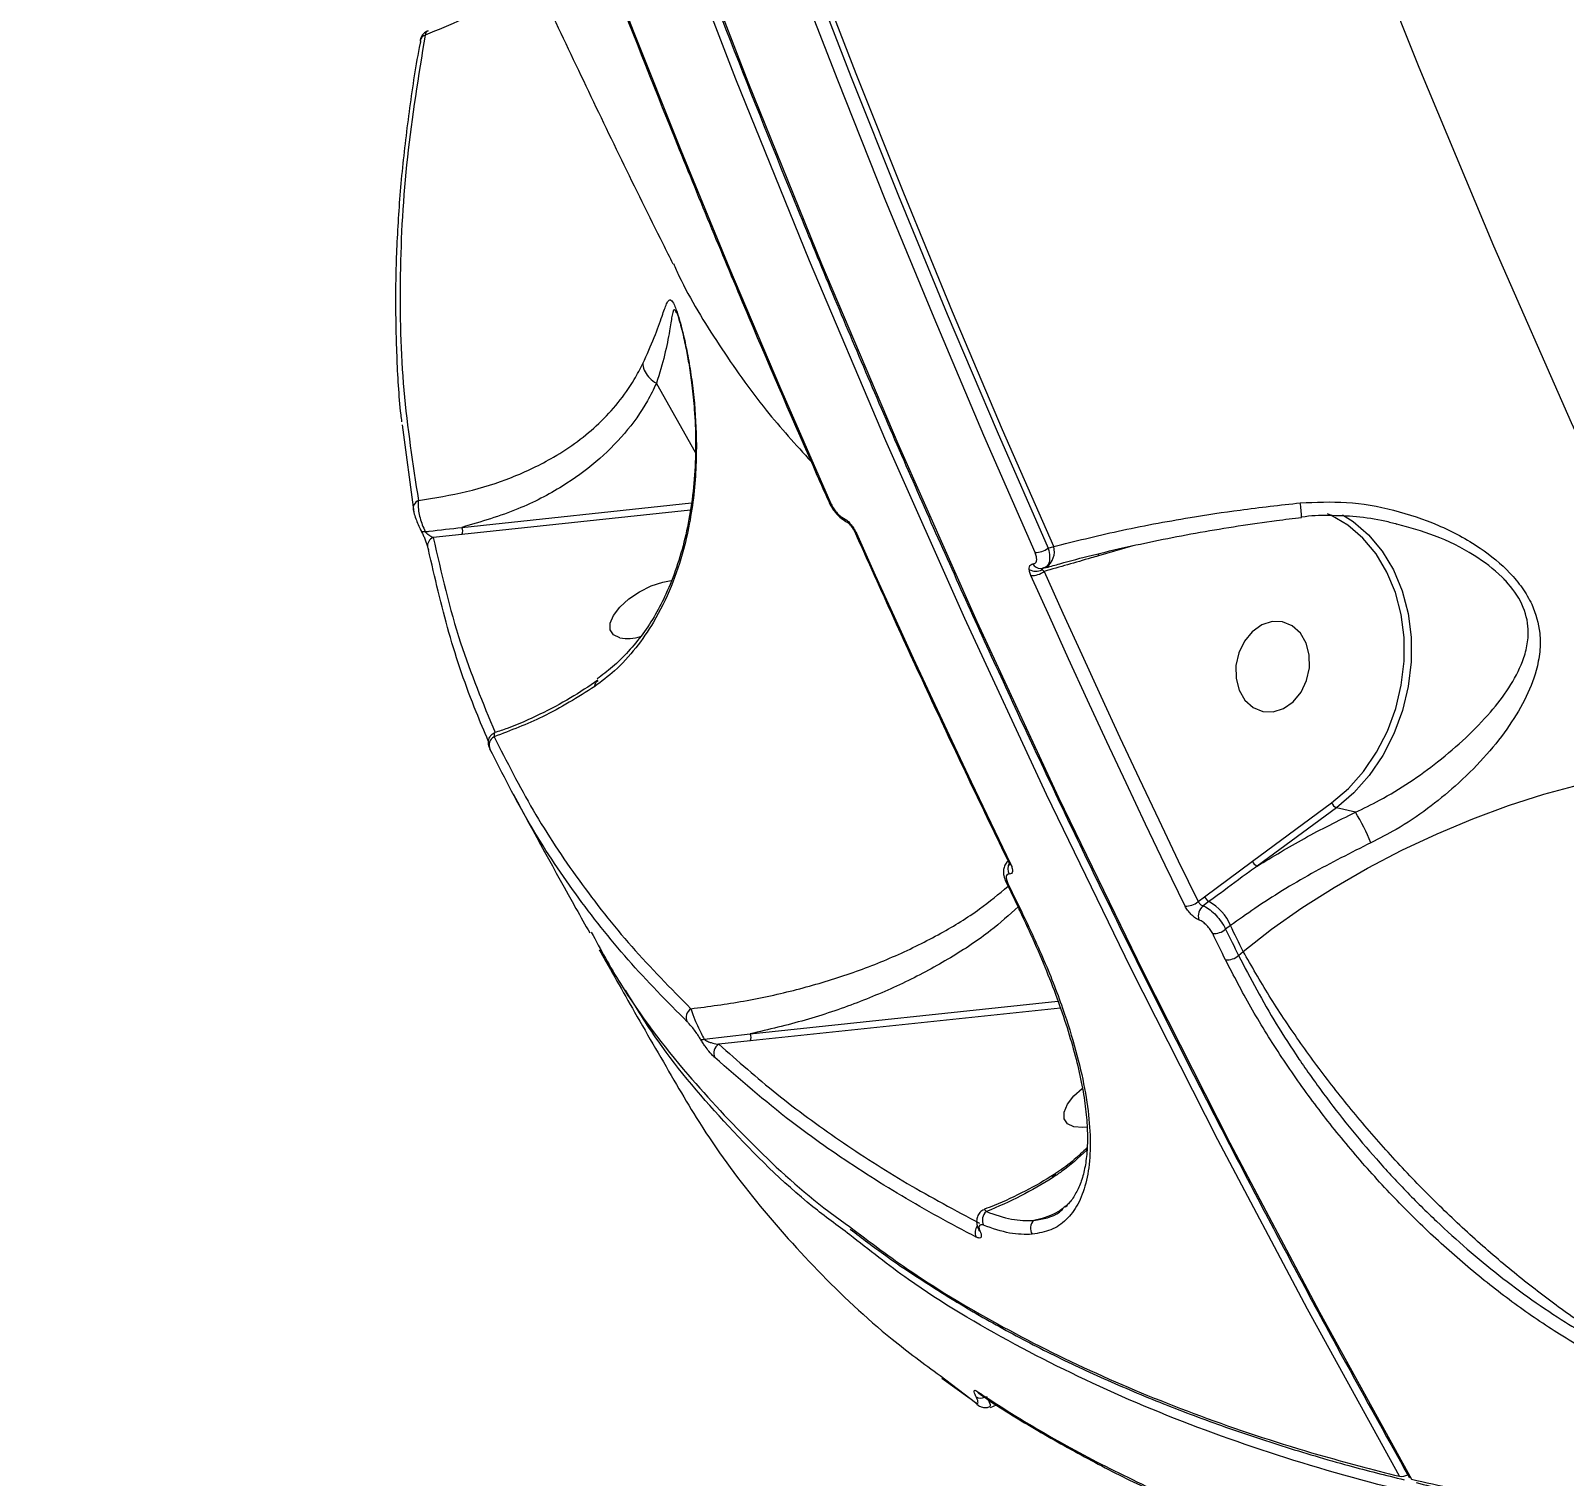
# Model space of a CAD drawing. Header units: millimetres. Extents: x -7720 to 6073, y -7402 to 5433.
# Drawn here: x 538.4 to 688.8, y -2949.5 to -2807.7 of the extents above; entities that cross this region are included whole.
import ezdxf

# ---------------------------------------------------------------- set-up
doc = ezdxf.new("R2010")
doc.units = ezdxf.units.MM
for name, color, linetype in [('DIKOM_ОБЪЕКТ', 7, 'Continuous'), ('DIKOM_РАЗМЕР_ЗОНА', 7, 'Continuous'), ('DIKOM_РАЗМЕР_ОБЪЕКТА', 7, 'Continuous')]:
    doc.layers.add(name, color=color, linetype=linetype)
doc.styles.add('style1', font='arial.ttf', dxfattribs={"width": 0.8})
doc.dimstyles.new('1-50', dxfattribs={"dimtxt": 300, "dimasz": 200, "dimexe": 100, "dimexo": 0, "dimgap": 100, "dimtad": 1, "dimtxsty": 'style1', "dimcen": 200, "dimclrd": 7, "dimclre": 7, "dimclrt": 7, "dimadec": 1, "dimazin": 2, "dimtfac": 1, "dimtmove": 0, "dimatfit": 2, "dimfxl": 0, "dimlwd": 25, "dimlwe": 18, "dimarcsym": 0})

# ---------------------------------------------------------------- blocks, each defined once
blk = doc.blocks.new('*D0')
at = {"layer": 'Defpoints', "color": 0, "transparency": 16777216}
for p in [(-1165.04, 3934.07), (-6387.82, -4153.36), (1392.52, -4153.36)]:
    blk.add_point(p, dxfattribs=at)
at = {"layer": 'DIKOM_РАЗМЕР_ОБЪЕКТА', "color": 7, "lineweight": 18, "transparency": 16777216}
for p, q in [((-1165.04, 3934.07), (-6487.82, 3934.07)), ((1392.52, -4153.36), (-6487.82, -4153.36))]:
    blk.add_line(p, q, dxfattribs=at)
at = {"layer": 'DIKOM_РАЗМЕР_ОБЪЕКТА', "color": 7, "lineweight": 25, "transparency": 16777216}
blk.add_line((-6387.82, 3734.07), (-6387.82, -3953.36), dxfattribs=at)
at = {"layer": 'DIKOM_РАЗМЕР_ОБЪЕКТА', "color": 7, "transparency": 16777216}
for points in [[(-6421.16, 3734.07), (-6354.49, 3734.07), (-6387.82, 3934.07)], [(-6421.16, -3953.36), (-6354.49, -3953.36), (-6387.82, -4153.36)]]:
    blk.add_solid(points, dxfattribs=at)
at = {"layer": 'DIKOM_РАЗМЕР_ОБЪЕКТА', "color": 7, "transparency": 16777216, "insert": (-6640.99, -109.65), "char_height": 300, "attachment_point": 5, "rotation": 90, "style": 'style1'}
blk.add_mtext('8100', dxfattribs=at)
blk = doc.blocks.new('*D1')
at = {"layer": 'Defpoints', "color": 0, "transparency": 16777216}
for p in [(-3938.71, 77.29), (4572.68, -275.21), (4572.68, -6577.9)]:
    blk.add_point(p, dxfattribs=at)
at = {"layer": 'DIKOM_РАЗМЕР_ОБЪЕКТА', "color": 7, "lineweight": 18, "transparency": 16777216}
for p, q in [((-3938.71, 77.29), (-3938.71, -6677.9)), ((4572.68, -275.21), (4572.68, -6677.9))]:
    blk.add_line(p, q, dxfattribs=at)
at = {"layer": 'DIKOM_РАЗМЕР_ОБЪЕКТА', "color": 7, "lineweight": 25, "transparency": 16777216}
blk.add_line((-3738.71, -6577.9), (4372.68, -6577.9), dxfattribs=at)
at = {"layer": 'DIKOM_РАЗМЕР_ОБЪЕКТА', "color": 7, "transparency": 16777216}
for points in [[(-3738.71, -6544.56), (-3738.71, -6611.23), (-3938.71, -6577.9)], [(4372.68, -6544.56), (4372.68, -6611.23), (4572.68, -6577.9)]]:
    blk.add_solid(points, dxfattribs=at)
at = {"layer": 'DIKOM_РАЗМЕР_ОБЪЕКТА', "color": 7, "transparency": 16777216, "insert": (316.98, -6324.72), "char_height": 300, "attachment_point": 5, "style": 'style1'}
blk.add_mtext('8500', dxfattribs=at)
blk = doc.blocks.new('*D2')
at = {"layer": 'Defpoints', "color": 0, "transparency": 16777216}
for p in [(-2365.16, 5433.02), (-7269.56, -6016.09), (1800.96, -6016.09)]:
    blk.add_point(p, dxfattribs=at)
at = {"layer": 'DIKOM_РАЗМЕР_ЗОНА', "color": 7, "lineweight": 18, "transparency": 16777216}
for p, q in [((-2365.16, 5433.02), (-7369.56, 5433.02)), ((1800.96, -6016.09), (-7369.56, -6016.09))]:
    blk.add_line(p, q, dxfattribs=at)
at = {"layer": 'DIKOM_РАЗМЕР_ЗОНА', "color": 7, "lineweight": 25, "transparency": 16777216}
blk.add_line((-7269.56, 5233.02), (-7269.56, -5816.09), dxfattribs=at)
at = {"layer": 'DIKOM_РАЗМЕР_ЗОНА', "color": 7, "transparency": 16777216}
for points in [[(-7302.9, 5233.02), (-7236.23, 5233.02), (-7269.56, 5433.02)], [(-7302.9, -5816.09), (-7236.23, -5816.09), (-7269.56, -6016.09)]]:
    blk.add_solid(points, dxfattribs=at)
at = {"layer": 'DIKOM_РАЗМЕР_ЗОНА', "color": 7, "transparency": 16777216, "insert": (-7522.73, -291.53), "char_height": 300, "attachment_point": 5, "rotation": 90, "style": 'style1'}
blk.add_mtext('11500', dxfattribs=at)
blk = doc.blocks.new('*D3')
at = {"layer": 'Defpoints', "color": 0, "transparency": 16777216}
for p in [(-5938.71, -432.44), (6072.68, -1006.94), (6072.68, -7302.44)]:
    blk.add_point(p, dxfattribs=at)
at = {"layer": 'DIKOM_РАЗМЕР_ЗОНА', "color": 7, "lineweight": 18, "transparency": 16777216}
for p, q in [((-5938.71, -432.44), (-5938.71, -7402.44)), ((6072.68, -1006.94), (6072.68, -7402.44))]:
    blk.add_line(p, q, dxfattribs=at)
at = {"layer": 'DIKOM_РАЗМЕР_ЗОНА', "color": 7, "lineweight": 25, "transparency": 16777216}
blk.add_line((-5738.71, -7302.44), (5872.68, -7302.44), dxfattribs=at)
at = {"layer": 'DIKOM_РАЗМЕР_ЗОНА', "color": 7, "transparency": 16777216}
for points in [[(-5738.71, -7269.1), (-5738.71, -7335.77), (-5938.71, -7302.44)], [(5872.68, -7269.1), (5872.68, -7335.77), (6072.68, -7302.44)]]:
    blk.add_solid(points, dxfattribs=at)
at = {"layer": 'DIKOM_РАЗМЕР_ЗОНА', "color": 7, "transparency": 16777216, "insert": (66.98, -7049.26), "char_height": 300, "attachment_point": 5, "style": 'style1'}
blk.add_mtext('12000', dxfattribs=at)

msp = doc.modelspace()

# ---------------------------------------------------------------- linework, layer by layer
at = {"layer": 'DIKOM_ОБЪЕКТ', "color": 7, "linetype": 'Continuous', "lineweight": 15}
for p, q in [((576.569, -2808.698), (576.563, -2808.725)), ((599.761, -2842.323), (603.571, -2849.081)), ((575.984, -2854.969), (574.849, -2846.385)), ((580.676, -2856.444), (603.198, -2854.051)), ((575.903, -2854.744), (575.909, -2854.771)), ((603.097, -2854.763), (580.679, -2857.145)), ((663.065, -2855.444), (663.066, -2855.442)), ((580.679, -2857.145), (577.856, -2857.433)), ((638.193, -2858.496), (638.753, -2858.332)), ((646.521, -2858.244), (643.126, -2859.24)), ((637.787, -2860.432), (637.984, -2860.374)), ((658.238, -2889.19), (666.009, -2883.462)), ((666.484, -2883.95), (658.713, -2889.679)), ((668.341, -2884.399), (666.484, -2883.95)), ((653.549, -2892.693), (658.238, -2889.19)), ((634.101, -2891.323), (635.369, -2893.908)), ((652.905, -2893.168), (653.549, -2892.693)), ((653.973, -2893.164), (653.41, -2893.579)), ((656.09, -2895.517), (655.613, -2895.869)), ((595.755, -2900.372), (594.165, -2897.907)), ((656.879, -2898.451), (657.329, -2898.042)), ((608.96, -2906.137), (639.155, -2902.929)), ((639.406, -2903.604), (608.963, -2906.838)), ((604.443, -2906.658), (608.96, -2906.137)), ((608.963, -2906.838), (605.884, -2907.156)), ((639.915, -2923.095), (640.094, -2922.94)), ((631.384, -2925.371), (631.391, -2925.386)), ((627.595, -2939.666), (631.058, -2942.296)), ((627.77, -2939.921), (630.544, -2941.905)), ((631.44, -2941.443), (631.441, -2941.444)), ((632.53, -2942.803), (633.126, -2942.52))]:
    msp.add_line(p, q, dxfattribs=at)
at = {"layer": 'DIKOM_ОБЪЕКТ', "color": 7, "linetype": 'Continuous', "lineweight": 15, "flags": 128}
for points in [[(672.672, -2949.547), (663.633, -2933.15), (654.846, -2916.532), (646.314, -2899.697), (638.039, -2882.651), (630.024, -2865.399), (622.272, -2847.947), (614.784, -2830.299), (607.563, -2812.461), (600.612, -2794.438), (593.931, -2776.235), (587.524, -2757.859), (581.392, -2739.315), (575.538, -2720.608), (569.962, -2701.745), (564.666, -2682.729), (559.653, -2663.569), (554.924, -2644.269), (550.479, -2624.835), (546.321, -2605.273), (542.451, -2585.589), (538.87, -2565.789)], [(540.05, -2566.075), (543.632, -2585.875), (547.502, -2605.559), (551.66, -2625.12), (556.104, -2644.554), (560.834, -2663.855), (565.847, -2683.015), (571.143, -2702.03), (576.718, -2720.894), (582.573, -2739.601), (588.705, -2758.145), (595.112, -2776.521), (601.792, -2794.723), (608.744, -2812.746), (615.965, -2830.584), (623.452, -2848.232), (631.205, -2865.685), (639.22, -2882.937), (647.494, -2899.982), (656.027, -2916.817), (664.814, -2933.436), (673.853, -2949.833)], [(604.576, -2568), (608.233, -2587.571), (612.184, -2607.021), (616.427, -2626.344), (620.96, -2645.535), (625.782, -2664.587), (630.892, -2683.494), (636.287, -2702.25), (641.967, -2720.849), (647.929, -2739.286), (654.171, -2757.554), (660.692, -2775.647), (667.489, -2793.56), (674.561, -2811.287), (681.905, -2828.823), (689.518, -2846.161), (697.398, -2863.296), (705.543, -2880.223)], [(579.955, -2760.148), (584.16, -2772.156), (588.482, -2784.089), (592.92, -2795.947), (597.474, -2807.727), (602.144, -2819.429), (606.928, -2831.05), (611.826, -2842.59), (616.837, -2854.046)], [(638.753, -2858.332), (633.733, -2846.863), (628.828, -2835.31), (624.037, -2823.675), (619.361, -2811.96), (614.801, -2800.165), (610.357, -2788.293), (606.03, -2776.345), (601.82, -2764.323)], [(636.909, -2858.9), (631.897, -2847.443), (626.999, -2835.904), (622.215, -2824.282), (617.546, -2812.581), (612.992, -2800.8), (608.554, -2788.943), (604.232, -2777.009), (600.027, -2765.002)], [(601.342, -2764.676), (605.543, -2776.674), (609.861, -2788.597), (614.296, -2800.445), (618.846, -2812.215), (623.511, -2823.907), (628.291, -2835.519), (633.185, -2847.049), (638.193, -2858.496)], [(666.009, -2883.462), (667.652, -2882.058), (669.132, -2880.393), (670.418, -2878.504), (671.481, -2876.43), (672.297, -2874.219), (672.85, -2871.918), (673.126, -2869.578), (673.12, -2867.249), (672.833, -2864.983), (672.269, -2862.829), (671.442, -2860.835), (670.37, -2859.044), (669.076, -2857.495), (667.588, -2856.222), (665.94, -2855.253), (665.615, -2855.107)], [(667.089, -2855.208), (668.113, -2855.859), (669.647, -2857.171), (670.982, -2858.769), (672.087, -2860.616), (672.94, -2862.673), (673.521, -2864.894), (673.818, -2867.23), (673.824, -2869.632), (673.539, -2872.045), (672.969, -2874.418), (672.127, -2876.699), (671.031, -2878.837), (669.705, -2880.786), (668.178, -2882.503), (666.484, -2883.95)], [(577.081, -2856.868), (576.994, -2856.882), (576.915, -2856.889), (576.845, -2856.887), (576.786, -2856.878), (576.739, -2856.861), (576.704, -2856.836), (576.684, -2856.81)], [(619.391, -2857.027), (621.231, -2861.121), (623.085, -2865.203), (624.953, -2869.274), (626.836, -2873.334), (628.733, -2877.382), (630.645, -2881.42), (632.571, -2885.445), (634.511, -2889.46)], [(577.312, -2858.402), (577.327, -2858.465), (577.393, -2858.624)], [(637.755, -2860.411), (637.762, -2860.409), (637.793, -2860.405)], [(637.984, -2860.374), (638.031, -2860.359), (638.041, -2860.355)], [(596.175, -2867.286), (595.552, -2866.993), (595.228, -2866.498), (595.229, -2865.841), (595.554, -2865.077), (596.178, -2864.265), (597.05, -2863.473), (598.099, -2862.765), (599.24, -2862.198), (600.381, -2861.817), (601.217, -2861.669)], [(651.631, -2893.6), (649.691, -2889.585), (647.765, -2885.56), (645.853, -2881.522), (643.956, -2877.474), (642.073, -2873.414), (640.205, -2869.343), (638.351, -2865.261), (636.511, -2861.167)], [(637.798, -2860.762), (639.636, -2864.852), (641.488, -2868.931), (643.355, -2872.999), (645.236, -2877.055), (647.132, -2881.1), (649.042, -2885.134), (650.967, -2889.157), (652.905, -2893.168)], [(659.156, -2866.021), (658.221, -2866.68), (657.448, -2867.618), (656.9, -2868.758), (656.622, -2870.008), (656.636, -2871.267), (656.94, -2872.433), (657.512, -2873.411), (658.303, -2874.122), (659.25, -2874.508), (660.277, -2874.539), (661.299, -2874.212), (662.235, -2873.552), (663.008, -2872.615), (663.556, -2871.474), (663.834, -2870.224), (663.82, -2868.966), (663.515, -2867.8), (662.944, -2866.822), (662.153, -2866.111), (661.205, -2865.724), (660.179, -2865.693), (659.156, -2866.021)], [(657.329, -2898.042), (660.123, -2895.879), (663.105, -2893.788), (666.25, -2891.787), (669.529, -2889.895), (672.911, -2888.13), (676.366, -2886.507), (679.862, -2885.041), (683.367, -2883.745), (686.85, -2882.632), (690.278, -2881.711), (693.621, -2880.991), (696.847, -2880.479), (699.928, -2880.179), (702.836, -2880.093), (705.543, -2880.223)], [(634.271, -2891.449), (634.43, -2891.773), (634.588, -2892.096), (634.746, -2892.419), (634.904, -2892.742), (635.063, -2893.065), (635.222, -2893.388), (635.38, -2893.711), (635.539, -2894.034)], [(655.611, -2898.888), (655.452, -2898.565), (655.293, -2898.242), (655.135, -2897.919), (654.976, -2897.596), (654.818, -2897.273), (654.66, -2896.95), (654.501, -2896.626), (654.343, -2896.303)], [(655.613, -2895.869), (655.771, -2896.192), (655.929, -2896.515), (656.087, -2896.837), (656.245, -2897.16), (656.404, -2897.483), (656.562, -2897.806), (656.721, -2898.128), (656.879, -2898.451)], [(657.329, -2898.042), (657.174, -2897.727), (657.019, -2897.411), (656.864, -2897.096), (656.709, -2896.78), (656.554, -2896.464), (656.399, -2896.148), (656.245, -2895.832), (656.09, -2895.517)], [(640.719, -2915.252), (640.097, -2914.958), (639.773, -2914.463), (639.773, -2913.807), (640.099, -2913.042), (640.723, -2912.231), (641.531, -2911.489)], [(642.001, -2915.281), (641.59, -2915.319), (640.719, -2915.252)], [(631.391, -2925.386), (631.403, -2925.408), (631.526, -2925.539)]]:
    msp.add_lwpolyline(points, dxfattribs=at)
at = {"layer": 'DIKOM_ОБЪЕКТ', "color": 7, "linetype": 'Continuous', "lineweight": 15}
for centre, radius, start, end in [((577.332, -2808.894), 0.788, 109.69639, 165.62666), ((576.774, -2854.606), 0.881, 114.46281, 189.0331), ((616.883, -2853.807), 0.244, 207.01176, 259.07142), ((643.343, -2856.529), 19.753, 3.15513, 7.23296), ((618.694, -2855.359), 0.609, 197.02586, 243.73233), ((578.193, -2858.26), 0.893, 112.16622, 189.17449), ((580.05, -2856.797), 0.718, 331.02272, 29.44256), ((618.53, -2855.743), 0.793, 301.06076, 307.31518), ((619.435, -2856.786), 0.246, 206.97838, 259.6673), ((637.023, -2857.02), 1.883, 266.51659, 308.38733), ((636.876, -2858.809), 1.936, 307.00498, 14.26028), ((643.764, -2859.158), 0.643, 168.19626, 187.38751), ((637.007, -2859.483), 1.27, 238.47924, 298.37464), ((637.444, -2859.662), 0.825, 206.80755, 269.35247), ((637.839, -2860.625), 0.229, 111.45875, 173.82391), ((636.63, -2859.299), 1.872, 266.35537, 308.59539), ((596.914, -2862.698), 4.647, 260.84714, 286.19216), ((584.271, -2877.81), 0.928, 117.60251, 205.29653), ((666.825, -2883.144), 0.875, 201.31319, 247.12187), ((650.295, -2895.546), 21.211, 22.61476, 31.70479), ((659.054, -2888.872), 0.875, 201.31319, 247.12187), ((635.359, -2889.903), 1.117, 153.46959, 209.69107), ((634.56, -2889.212), 0.253, 208.50271, 258.91963), ((634.322, -2891.203), 0.251, 209.22233, 258.33368), ((651.731, -2891.799), 1.804, 266.82359, 310.61625), ((654.233, -2894.586), 1.301, 129.26358, 196.38189), ((654.429, -2892.327), 0.953, 202.58339, 241.38382), ((651.691, -2897.347), 4.765, 22.58912, 61.39044), ((635.589, -2893.789), 0.25, 208.45524, 258.44954), ((654.436, -2894.501), 1.805, 267.06739, 310.7116), ((655.701, -2897.089), 1.801, 267.13601, 310.86449), ((603.703, -2904.527), 1.015, 123.04249, 205.00363), ((604.253, -2906.208), 0.489, 251.30075, 292.87494), ((606.415, -2908.032), 1.024, 121.22941, 205.00503), ((608.335, -2906.49), 0.718, 331.02568, 29.4396), ((632.829, -2924.415), 1.086, 129.71765, 207.78616), ((632.09, -2925.604), 1.062, 143.35389, 206.25055), ((637.496, -2925.216), 1.039, 131.98843, 214.57787), ((631.577, -2940.996), 0.877, 238.983, 294.78755), ((631.856, -2940.818), 0.751, 209.34894, 236.63237), ((631.717, -2941.922), 0.757, 209.53056, 238.40386), ((672.82, -2948.193), 1.363, 263.78201, 299.00073)]:
    msp.add_arc(centre, radius, start, end, dxfattribs=at)
for points, knots in [([(520.125, -2362.917), (520.214, -2366.281), (520.471, -2376.035), (521.091, -2392.146), (522.069, -2411.23), (523.305, -2430.258), (524.795, -2449.228), (526.54, -2468.133), (528.537, -2486.968), (530.788, -2505.73), (533.291, -2524.412), (536.046, -2543.01), (539.053, -2561.52), (542.309, -2579.935), (545.815, -2598.253), (549.569, -2616.467), (553.571, -2634.572), (557.82, -2652.565), (562.314, -2670.441), (567.052, -2688.194), (572.033, -2705.821), (577.256, -2723.316), (582.72, -2740.675), (588.422, -2757.894), (594.362, -2774.968), (600.537, -2791.893), (606.947, -2808.663), (613.589, -2825.275), (620.463, -2841.725), (627.565, -2858.008), (634.895, -2874.119), (642.45, -2890.056), (650.227, -2905.813), (658.23, -2921.384), (666.034, -2936.023), (671.257, -2945.393), (673.661, -2949.705)], [0, 0, 0, 0, 0.0157709, 0.0457301, 0.0756892, 0.1056487, 0.1356081, 0.1655671, 0.1955266, 0.2254857, 0.255445, 0.2854045, 0.3153635, 0.3453229, 0.3752819, 0.4052414, 0.4352006, 0.4651598, 0.4951188, 0.5250779, 0.555037, 0.5849959, 0.6149549, 0.644914, 0.674873, 0.7048319, 0.7347905, 0.7647493, 0.7947079, 0.8246665, 0.8546249, 0.8845834, 0.9145417, 0.9444999, 0.9744581, 1, 1, 1, 1]), ([(479.611, -2371.23), (479.724, -2372.965), (480.25, -2381.105), (481.402, -2395.619), (483.164, -2414.753), (485.219, -2433.831), (487.554, -2452.849), (490.171, -2471.801), (493.07, -2490.681), (496.249, -2509.485), (499.708, -2528.206), (503.447, -2546.84), (507.465, -2565.38), (511.76, -2583.822), (516.332, -2602.16), (521.181, -2620.388), (526.303, -2638.501), (531.699, -2656.493), (537.368, -2674.36), (543.306, -2692.095), (549.513, -2709.694), (555.988, -2727.151), (562.728, -2744.46), (569.731, -2761.618), (576.996, -2778.617), (584.518, -2795.454), (592.305, -2812.119), (597.973, -2823.802), (601.048, -2829.927), (601.381, -2830.591)], [0, 0, 0, 0, 0.0107126, 0.0502721, 0.0898336, 0.1293887, 0.1689361, 0.2084751, 0.2480041, 0.2875218, 0.3270278, 0.3665202, 0.4059977, 0.4454582, 0.4849015, 0.5243247, 0.5637268, 0.6031063, 0.6424611, 0.6817893, 0.7210898, 0.7603601, 0.7995983, 0.8388031, 0.8779725, 0.9171041, 0.9561967, 0.9952484, 1, 1, 1, 1]), ([(673.853, -2949.833), (676.587, -2950.45), (683.953, -2952.114), (696.665, -2954.161), (712.143, -2955.765), (728.547, -2956.551), (745.842, -2956.497), (763.994, -2955.578), (782.602, -2953.814), (801.59, -2951.233), (820.879, -2947.876), (840.781, -2943.69), (861.254, -2938.653), (882.238, -2932.762), (903.272, -2926.147), (924.282, -2918.848), (945.197, -2910.919), (966.357, -2902.23), (987.698, -2892.778), (1009.149, -2882.58), (1029.99, -2871.986), (1050.164, -2861.069), (1069.635, -2849.905), (1088.963, -2838.182), (1108.08, -2825.916), (1126.918, -2813.134), (1145.315, -2799.938), (1163.204, -2786.361), (1180.528, -2772.442), (1197.336, -2758.135), (1213.544, -2743.471), (1229.082, -2728.495), (1243.606, -2713.537), (1257.092, -2698.647), (1269.535, -2683.873), (1281.139, -2668.976), (1291.83, -2654), (1301.525, -2639.005), (1309.585, -2625.182), (1313.996, -2616.46), (1315.947, -2612.602)], [0, 0, 0, 0, 0.01565149, 0.04216745, 0.06870383, 0.09521979, 0.12250599, 0.14981435, 0.17710056, 0.20361651, 0.23015288, 0.25666892, 0.2839551, 0.31126347, 0.33854965, 0.36506564, 0.39160203, 0.41811795, 0.44540407, 0.47271249, 0.49999873, 0.52556005, 0.55113959, 0.57670085, 0.60294945, 0.62921792, 0.65546669, 0.68198269, 0.7085191, 0.73503516, 0.76232143, 0.78962984, 0.81691613, 0.84343216, 0.8699686, 0.89648453, 0.92377086, 0.95107927, 0.97836552, 1, 1, 1, 1]), ([(674.323, -2950.167), (675.223, -2950.389), (678.407, -2951.172), (684.096, -2952.311), (691.366, -2953.586), (698.828, -2954.645), (706.448, -2955.503), (714.234, -2956.158), (722.185, -2956.61), (730.304, -2956.861), (738.594, -2956.91), (747.057, -2956.758), (755.694, -2956.405), (764.509, -2955.85), (773.506, -2955.093), (782.677, -2954.134), (791.989, -2952.978), (801.406, -2951.626), (810.902, -2950.084), (820.472, -2948.352), (830.122, -2946.43), (839.853, -2944.319), (849.67, -2942.017), (859.574, -2939.524), (869.568, -2936.84), (879.655, -2933.963), (889.839, -2930.893), (900.118, -2927.629), (910.465, -2924.18), (920.837, -2920.56), (931.198, -2916.782), (941.536, -2912.848), (951.855, -2908.76), (962.161, -2904.515), (972.456, -2900.112), (982.744, -2895.55), (993.027, -2890.827), (1003.307, -2885.944), (1013.589, -2880.897), (1023.875, -2875.685), (1034.143, -2870.319), (1044.349, -2864.822), (1054.455, -2859.211), (1064.451, -2853.497), (1074.343, -2847.672), (1084.134, -2841.739), (1093.824, -2835.696), (1103.412, -2829.544), (1112.9, -2823.282), (1122.285, -2816.912), (1131.569, -2810.432), (1140.75, -2803.842), (1149.82, -2797.151), (1158.752, -2790.376), (1167.519, -2783.537), (1176.103, -2776.65), (1184.502, -2769.714), (1192.717, -2762.731), (1200.748, -2755.7), (1208.596, -2748.621), (1216.261, -2741.495), (1223.741, -2734.322), (1231.037, -2727.101), (1238.149, -2719.832), (1245.072, -2712.52), (1251.79, -2705.182), (1258.282, -2697.84), (1264.53, -2690.513), (1270.532, -2683.206), (1276.287, -2675.919), (1281.796, -2668.65), (1287.061, -2661.401), (1292.08, -2654.17), (1296.854, -2646.959), (1301.382, -2639.767), (1305.665, -2632.594), (1309.692, -2625.445), (1313.145, -2618.983), (1315.137, -2614.929), (1315.972, -2613.231)], [0, 0, 0, 0, 0.0052363, 0.0185062, 0.0317826, 0.0449891, 0.0581356, 0.0712368, 0.0843073, 0.0973621, 0.1104157, 0.1234801, 0.1365682, 0.1496946, 0.1628741, 0.1761215, 0.1894001, 0.2026256, 0.2157851, 0.228894, 0.2419673, 0.2550197, 0.2680664, 0.2811206, 0.2941939, 0.307301, 0.3204568, 0.3336763, 0.3469502, 0.3601995, 0.3733731, 0.3864919, 0.3995705, 0.412624, 0.4256673, 0.4387154, 0.4517783, 0.4648707, 0.4780075, 0.4912036, 0.5044676, 0.5177231, 0.5308932, 0.5440216, 0.5571192, 0.5701964, 0.583264, 0.5963326, 0.6094102, 0.6225066, 0.6356323, 0.648798, 0.6620138, 0.6752413, 0.6884296, 0.7015735, 0.7146838, 0.7277709, 0.7408454, 0.7539179, 0.7669975, 0.7800924, 0.7932134, 0.806371, 0.8195755, 0.8328118, 0.8460216, 0.8591822, 0.8723065, 0.8854051, 0.8984883, 0.9115663, 0.9246494, 0.937745, 0.9508633, 0.9640149, 0.9772098, 0.990448, 1, 1, 1, 1]), ([(579.783, -2760.017), (580.823, -2763.014), (583.838, -2771.704), (589.008, -2785.974), (595.371, -2802.773), (601.969, -2819.413), (608.679, -2835.602), (613.63, -2847.066), (616.282, -2853.052), (616.666, -2853.918)], [0, 0, 0, 0, 0.0934417, 0.2709384, 0.4484368, 0.6259353, 0.8034324, 0.9715866, 1, 1, 1, 1]), ([(587.635, -2802.01), (587.43, -2802.2), (586.344, -2803.207), (584.037, -2804.766), (580.74, -2806.677), (578.296, -2807.658), (577.067, -2808.151)], [0, 0, 0, 0, 0.0713836, 0.3773222, 0.6868632, 1, 1, 1, 1]), ([(577.355, -2807.731), (577.234, -2807.783), (576.985, -2807.891), (576.739, -2808.212), (576.604, -2808.494), (576.584, -2808.67), (576.577, -2808.727)], [0, 0, 0, 0, 0.2795117, 0.574727, 0.8634562, 1, 1, 1, 1]), ([(577.363, -2807.749), (577.317, -2807.758), (577.173, -2807.786), (577.11, -2808.004), (577.067, -2808.151)], [0, 0, 0, 0, 0.3239686, 1, 1, 1, 1]), ([(576.624, -2808.705), (576.607, -2808.789), (576.151, -2811.019), (575.518, -2815.307), (574.748, -2821.556), (574.296, -2827.69), (574.113, -2833.72), (574.247, -2839.62), (574.467, -2843.744), (574.728, -2845.861), (574.756, -2846.093)], [0, 0, 0, 0, 0.0063977, 0.1685139, 0.3307549, 0.4930774, 0.6554365, 0.8177779, 0.9800538, 1, 1, 1, 1]), ([(577.067, -2808.151), (576.412, -2812.173), (575.103, -2820.217), (574.476, -2831.823), (574.756, -2843.098), (575.858, -2850.235), (576.409, -2853.804)], [0, 0, 0, 0, 0.2485956, 0.4971903, 0.7485952, 1, 1, 1, 1]), ([(601.424, -2830.57), (601.604, -2830.967), (602.865, -2833.749), (605.865, -2838.576), (610.13, -2844.698), (613.439, -2848.338), (614.943, -2849.994)], [0, 0, 0, 0, 0.0552439, 0.3868814, 0.7211679, 1, 1, 1, 1]), ([(598.433, -2840.367), (598.828, -2839.493), (599.626, -2837.729), (600.304, -2835.762), (600.7, -2834.613), (600.964, -2834.15), (601.196, -2834.076), (601.51, -2834.524), (602.003, -2835.927), (602.535, -2838.03), (602.986, -2840.353), (603.427, -2843.307), (603.763, -2847.478), (603.597, -2852.913), (602.703, -2857.998), (601.264, -2862.32), (599.661, -2865.578), (597.758, -2868.344), (595.796, -2870.497), (594.37, -2871.569), (593.713, -2872.062)], [0, 0, 0, 0, 0.0753137, 0.1521182, 0.2131845, 0.2441319, 0.275685, 0.3129813, 0.3506011, 0.4012222, 0.4378749, 0.4745852, 0.5507914, 0.6403388, 0.7326459, 0.7930021, 0.8549397, 0.9047742, 0.9561046, 1, 1, 1, 1]), ([(601.717, -2835.355), (601.649, -2835.242), (601.501, -2834.993), (601.386, -2835.249), (601.246, -2835.876), (601.048, -2837.258), (600.609, -2839.47), (600.082, -2841.338), (599.754, -2842.314), (599.753, -2842.315)], [0, 0, 0, 0, 0.0835773, 0.1831173, 0.283036, 0.4852263, 0.7424445, 0.9997273, 1, 1, 1, 1]), ([(601.72, -2835.328), (601.717, -2835.323), (601.704, -2835.299), (601.785, -2835.477), (601.928, -2835.901), (602.143, -2836.636), (602.329, -2837.348), (602.44, -2837.872), (602.47, -2838.011)], [0, 0, 0, 0, 0.0402297, 0.2036392, 0.4003569, 0.6254334, 0.9006776, 1, 1, 1, 1]), ([(602.47, -2838.011), (602.537, -2838.311), (602.712, -2839.101), (602.982, -2840.62), (603.273, -2842.615), (603.525, -2845.107), (603.643, -2848.042), (603.546, -2851.265), (603.198, -2854.469), (602.606, -2857.516), (601.783, -2860.367), (600.798, -2862.849), (599.69, -2865.038), (598.447, -2866.926), (597.014, -2868.654), (595.5, -2870.153), (594.446, -2870.945), (593.942, -2871.322)], [0, 0, 0, 0, 0.0294091, 0.0772712, 0.1325996, 0.1981123, 0.2822411, 0.3708603, 0.4566559, 0.5388739, 0.6174048, 0.6926192, 0.7524205, 0.8153502, 0.8780627, 0.941788, 1, 1, 1, 1]), ([(576.409, -2853.804), (578.008, -2853.551), (581.225, -2853.042), (585.667, -2851.603), (590.124, -2849.469), (593.563, -2846.926), (596.048, -2844.247), (597.466, -2842.26), (598.161, -2840.901), (598.433, -2840.367)], [0, 0, 0, 0, 0.1610252, 0.3238578, 0.49366, 0.7083228, 0.8185393, 0.9287357, 1, 1, 1, 1]), ([(598.433, -2840.367), (598.435, -2840.406), (598.448, -2840.675), (598.605, -2841.182), (599.065, -2841.837), (599.524, -2842.156), (599.753, -2842.315)], [0, 0, 0, 0, 0.0545023, 0.3767509, 0.6884048, 1, 1, 1, 1]), ([(599.761, -2842.323), (599.476, -2842.901), (598.611, -2844.654), (596.704, -2847.298), (593.902, -2850.093), (590.422, -2852.593), (586.1, -2854.852), (582.553, -2855.893), (580.676, -2856.444)], [0, 0, 0, 0, 0.0822976, 0.2495071, 0.4173004, 0.5846542, 0.7802049, 1, 1, 1, 1]), ([(599.753, -2842.315), (599.755, -2842.316), (599.757, -2842.318), (599.759, -2842.321), (599.76, -2842.322), (599.761, -2842.323)], [0, 0, 0, 0, 0.34104046, 0.80045816, 1, 1, 1, 1]), ([(576.409, -2853.804), (576.394, -2853.919), (576.359, -2854.208), (576.406, -2854.797), (576.555, -2855.505), (576.779, -2856.218), (576.979, -2856.649), (577.081, -2856.868)], [0, 0, 0, 0, 0.1576471, 0.393161, 0.599138, 0.7967008, 1, 1, 1, 1]), ([(616.672, -2853.918), (616.688, -2853.958), (616.809, -2854.258), (617.169, -2854.814), (617.749, -2855.498), (618.199, -2855.76), (618.419, -2855.888)], [0, 0, 0, 0, 0.0499953, 0.372321, 0.6920344, 1, 1, 1, 1]), ([(616.837, -2854.046), (616.915, -2854.203), (617.072, -2854.517), (617.409, -2854.966), (617.774, -2855.338), (618.001, -2855.472), (618.112, -2855.538)], [0, 0, 0, 0, 0.2565661, 0.5136002, 0.7612117, 1, 1, 1, 1]), ([(638.753, -2858.332), (640.817, -2857.811), (645.003, -2856.755), (651.279, -2855.59), (657.304, -2854.67), (660.96, -2854.263), (662.939, -2854.042)], [0, 0, 0, 0, 0.28486181, 0.5777511, 0.77156745, 1, 1, 1, 1]), ([(662.939, -2854.042), (664.453, -2853.974), (667.531, -2853.835), (672.094, -2854.65), (676.529, -2856.13), (680.423, -2858.209), (683.147, -2860.435), (684.761, -2862.376), (685.921, -2864.353), (686.501, -2866.523), (686.48, -2868.689), (686.049, -2870.902), (685.013, -2873.44), (683.25, -2876.291), (680.967, -2879.112), (678.332, -2881.732), (675.434, -2884.091), (672.638, -2885.982), (670.704, -2886.968), (669.875, -2887.39)], [0, 0, 0, 0, 0.0747583, 0.1519093, 0.2273913, 0.3051771, 0.3688509, 0.401038, 0.4343287, 0.490458, 0.5277996, 0.5660832, 0.6301035, 0.6957651, 0.763728, 0.8332249, 0.8928272, 0.9540617, 1, 1, 1, 1]), ([(575.912, -2854.742), (575.926, -2854.827), (575.97, -2855.08), (576.129, -2855.55), (576.367, -2856.148), (576.571, -2856.596), (576.682, -2856.802), (576.709, -2856.852)], [0, 0, 0, 0, 0.1539867, 0.4577031, 0.7104841, 0.9295128, 1, 1, 1, 1]), ([(618.112, -2855.538), (618.216, -2855.599), (618.424, -2855.721), (618.744, -2856.028), (618.927, -2856.265), (619.011, -2856.374)], [0, 0, 0, 0, 0.3509583, 0.7013668, 1, 1, 1, 1]), ([(618.424, -2855.905), (618.424, -2855.905), (618.422, -2855.904), (618.479, -2855.937), (618.575, -2856.012), (618.718, -2856.149), (618.848, -2856.296), (618.918, -2856.398), (618.937, -2856.425)], [0, 0, 0, 0, 0.0633284, 0.2267588, 0.4037542, 0.6298544, 0.9016784, 1, 1, 1, 1]), ([(638.054, -2860.392), (638.478, -2860.266), (639.906, -2859.841), (642.536, -2859.162), (645.918, -2858.357), (649.46, -2857.608), (653.109, -2856.919), (656.832, -2856.304), (660.159, -2855.815), (662.246, -2855.567), (663.069, -2855.469)], [0, 0, 0, 0, 0.0593694, 0.1997229, 0.3413625, 0.4837145, 0.6261057, 0.7678528, 0.9084775, 1, 1, 1, 1]), ([(663.064, -2855.422), (663.074, -2855.42), (663.945, -2855.265), (665.752, -2855.227), (668.477, -2855.342), (670.725, -2855.654), (672.025, -2856.012), (672.412, -2856.118)], [0, 0, 0, 0, 0.0034661, 0.2812695, 0.5710441, 0.8722997, 1, 1, 1, 1]), ([(668.341, -2884.399), (669.139, -2884.016), (670.985, -2883.132), (673.715, -2881.453), (676.568, -2879.393), (679.248, -2877.092), (681.587, -2874.672), (683.482, -2872.196), (684.652, -2870.029), (685.228, -2868.088), (685.392, -2866.233), (684.871, -2863.981), (683.658, -2862.268), (682.068, -2860.635), (679.809, -2858.951), (676.295, -2857.191), (673.658, -2856.468), (672.41, -2856.127)], [0, 0, 0, 0, 0.0558602, 0.1291145, 0.2042931, 0.2880243, 0.3734675, 0.4509554, 0.5300204, 0.5732869, 0.6175879, 0.680177, 0.7419995, 0.7531679, 0.8269662, 0.9180923, 1, 1, 1, 1]), ([(576.684, -2856.809), (576.684, -2856.809), (576.72, -2856.914), (576.851, -2857.127), (577.003, -2857.499), (577.16, -2857.891), (577.264, -2858.204), (577.308, -2858.381), (577.312, -2858.402), (577.312, -2858.402)], [0, 0, 0, 0, 0.0002441, 0.1602796, 0.3389254, 0.5475885, 0.792795, 0.9929674, 1, 1, 1, 1]), ([(577.081, -2856.868), (577.205, -2856.854), (578.406, -2856.721), (579.602, -2856.575), (580.676, -2856.444)], [0, 0, 0, 0, 0.1029294, 1, 1, 1, 1]), ([(577.081, -2856.868), (577.101, -2856.895), (577.135, -2856.942), (577.222, -2857.034), (577.348, -2857.145), (577.527, -2857.271), (577.702, -2857.369), (577.811, -2857.414), (577.856, -2857.433)], [0, 0, 0, 0, 0.0789746, 0.135706, 0.3029844, 0.5190899, 0.8023308, 1, 1, 1, 1]), ([(577.856, -2857.433), (578.659, -2860.927), (580.182, -2867.563), (582.733, -2873.678), (583.94, -2876.573)], [0, 0, 0, 0, 0.5265427, 1, 1, 1, 1]), ([(618.936, -2856.425), (618.974, -2856.476), (619.08, -2856.622), (619.17, -2856.79), (619.211, -2856.886), (619.216, -2856.897)], [0, 0, 0, 0, 0.3272352, 0.9229492, 1, 1, 1, 1]), ([(619.011, -2856.374), (619.054, -2856.436), (619.204, -2856.649), (619.313, -2856.87), (619.391, -2857.027)], [0, 0, 0, 0, 0.2880281, 1, 1, 1, 1]), ([(619.217, -2856.898), (620.493, -2859.733), (624.192, -2867.952), (629.235, -2878.763), (633.062, -2886.69), (634.338, -2889.332)], [0, 0, 0, 0, 0.2597946, 0.7532657, 1, 1, 1, 1]), ([(583.259, -2877.392), (582.86, -2876.451), (581.395, -2873.002), (579.272, -2866.825), (578.019, -2861.359), (577.393, -2858.624)], [0, 0, 0, 0, 0.1578983, 0.5785782, 1, 1, 1, 1]), ([(636.708, -2860.034), (636.789, -2860.018), (636.952, -2859.985), (637.074, -2859.767), (637.087, -2859.447), (637.008, -2859.135), (636.928, -2858.945), (636.909, -2858.9)], [0, 0, 0, 0, 0.224961, 0.4495968, 0.6803157, 0.9237945, 1, 1, 1, 1]), ([(638.193, -2858.496), (638.215, -2858.574), (638.308, -2858.904), (638.374, -2859.446), (638.277, -2859.995), (638.069, -2860.334), (637.852, -2860.385), (637.771, -2860.404)], [0, 0, 0, 0, 0.0827137, 0.348106, 0.602132, 0.8521363, 1, 1, 1, 1]), ([(636.343, -2860.565), (636.344, -2860.477), (636.346, -2860.284), (636.465, -2860.083), (636.627, -2860.051), (636.708, -2860.034)], [0, 0, 0, 0, 0.2986885, 0.6490477, 1, 1, 1, 1]), ([(636.511, -2861.167), (636.485, -2861.105), (636.394, -2860.89), (636.364, -2860.701), (636.343, -2860.565)], [0, 0, 0, 0, 0.2880047, 1, 1, 1, 1]), ([(637.434, -2860.471), (637.473, -2860.476), (637.588, -2860.491), (637.699, -2860.442), (637.773, -2860.409)], [0, 0, 0, 0, 0.33813849, 1, 1, 1, 1]), ([(637.556, -2860.477), (637.556, -2860.478), (637.545, -2860.491), (637.552, -2860.528), (637.592, -2860.577), (637.611, -2860.6)], [0, 0, 0, 0, 0.02401078, 0.52774776, 1, 1, 1, 1]), ([(637.611, -2860.6), (637.648, -2860.637), (637.701, -2860.689), (637.776, -2860.746), (637.798, -2860.762)], [0, 0, 0, 0, 0.7055135, 1, 1, 1, 1]), ([(643.126, -2859.24), (642.888, -2859.31), (641.113, -2859.825), (639.336, -2860.327), (637.798, -2860.762)], [0, 0, 0, 0, 0.1343578, 1, 1, 1, 1]), ([(593.713, -2872.062), (592.05, -2873.106), (588.986, -2875.028), (585.456, -2876.373), (583.841, -2876.988)], [0, 0, 0, 0, 0.54255418, 1, 1, 1, 1]), ([(594.011, -2871.45), (593.13, -2872.041), (591.327, -2873.253), (588.336, -2874.81), (585.843, -2875.94), (584.309, -2876.45), (583.899, -2876.587)], [0, 0, 0, 0, 0.2876052, 0.58896, 0.890029, 1, 1, 1, 1]), ([(593.713, -2872.062), (593.716, -2872.034), (593.738, -2871.852), (593.816, -2871.6), (593.988, -2871.506), (594.055, -2871.469)], [0, 0, 0, 0, 0.1011243, 0.6485546, 1, 1, 1, 1]), ([(583.906, -2876.618), (583.805, -2876.663), (583.602, -2876.752), (583.395, -2876.994), (583.277, -2877.247), (583.235, -2877.475), (583.24, -2877.663), (583.267, -2877.803), (583.295, -2877.894), (583.323, -2877.969), (583.371, -2878.082), (583.435, -2878.214), (583.481, -2878.31)], [0, 0, 0, 0, 0.1290658, 0.2606727, 0.3674237, 0.4579484, 0.5340115, 0.5937638, 0.6378481, 0.6852086, 0.7703843, 1, 1, 1, 1]), ([(583.92, -2876.65), (583.895, -2876.648), (583.811, -2876.642), (583.829, -2876.845), (583.841, -2876.988)], [0, 0, 0, 0, 0.29201334, 1, 1, 1, 1]), ([(583.841, -2876.988), (585.073, -2879.421), (587.538, -2884.287), (592.084, -2891.128), (597.198, -2897.653), (601.166, -2901.668), (603.15, -2903.676)], [0, 0, 0, 0, 0.2490965, 0.4981942, 0.7490967, 1, 1, 1, 1]), ([(602.784, -2904.956), (600.809, -2902.958), (596.86, -2898.963), (591.74, -2892.443), (587.165, -2885.574), (584.677, -2880.663), (583.432, -2878.207)], [0, 0, 0, 0, 0.2490963, 0.4981934, 0.7490968, 1, 1, 1, 1]), ([(585.736, -2882.663), (587.764, -2886.399), (590.23, -2890.944), (592.769, -2895.442), (593.221, -2896.242)], [0, 0, 0, 0, 0.8220854, 1, 1, 1, 1]), ([(658.713, -2889.679), (660.237, -2888.754), (663.312, -2886.888), (666.655, -2885.233), (668.341, -2884.399)], [0, 0, 0, 0, 0.49563536, 1, 1, 1, 1]), ([(669.875, -2887.39), (667.903, -2888.376), (663.9, -2890.377), (659.353, -2893.191), (656.878, -2894.955), (656.09, -2895.517)], [0, 0, 0, 0, 0.3984785, 0.8085173, 1, 1, 1, 1]), ([(634.35, -2889.153), (634.278, -2889.2), (634.075, -2889.333), (633.886, -2889.693), (633.789, -2890.149), (633.846, -2890.673), (633.96, -2891.072), (634.097, -2891.307), (634.107, -2891.325)], [0, 0, 0, 0, 0.1025692, 0.292481, 0.4769427, 0.6902106, 0.9760677, 1, 1, 1, 1]), ([(634.389, -2890.456), (634.315, -2890.465), (634.166, -2890.484), (634.071, -2890.686), (634.09, -2890.992), (634.186, -2891.272), (634.261, -2891.428), (634.271, -2891.449)], [0, 0, 0, 0, 0.24074054, 0.48133244, 0.72207519, 0.96275335, 1, 1, 1, 1]), ([(634.333, -2889.329), (634.35, -2889.363), (634.392, -2889.447), (634.418, -2889.533), (634.424, -2889.575), (634.424, -2889.564), (634.424, -2889.564)], [0, 0, 0, 0, 0.2518946, 0.6300017, 0.969557, 1, 1, 1, 1]), ([(634.511, -2889.46), (634.521, -2889.481), (634.596, -2889.638), (634.692, -2889.918), (634.708, -2890.225), (634.613, -2890.428), (634.464, -2890.446), (634.389, -2890.456)], [0, 0, 0, 0, 0.0372184, 0.2778413, 0.5185966, 0.7592387, 1, 1, 1, 1]), ([(658.713, -2889.679), (658.468, -2889.856), (657.241, -2890.741), (655.665, -2891.915), (654.336, -2892.896), (653.973, -2893.164)], [0, 0, 0, 0, 0.1536463, 0.7682951, 1, 1, 1, 1]), ([(603.15, -2903.676), (604.887, -2903.447), (608.448, -2902.979), (613.556, -2901.843), (618.54, -2900.363), (623.277, -2898.528), (627.611, -2896.367), (631.321, -2894.108), (633.356, -2892.418), (634.267, -2891.661)], [0, 0, 0, 0, 0.14225301, 0.29155474, 0.44085719, 0.59267097, 0.74447153, 0.88557547, 1, 1, 1, 1]), ([(635.259, -2893.683), (634.377, -2894.474), (632.342, -2896.298), (628.619, -2898.74), (624.25, -2901.111), (619.473, -2903.144), (614.401, -2904.867), (610.774, -2905.714), (608.96, -2906.137)], [0, 0, 0, 0, 0.1291139, 0.2980771, 0.471967, 0.6458719, 0.822936, 1, 1, 1, 1]), ([(652.985, -2894.953), (652.968, -2894.946), (652.836, -2894.893), (652.568, -2894.737), (652.199, -2894.413), (651.861, -2894.017), (651.708, -2893.739), (651.631, -2893.6)], [0, 0, 0, 0, 0.0372853, 0.278205, 0.5190633, 0.7595172, 1, 1, 1, 1]), ([(652.905, -2893.168), (652.935, -2893.211), (652.994, -2893.298), (653.12, -2893.42), (653.257, -2893.517), (653.355, -2893.562), (653.404, -2893.577), (653.41, -2893.579)], [0, 0, 0, 0, 0.2402389, 0.4811876, 0.7222412, 0.9628282, 1, 1, 1, 1]), ([(653.41, -2893.579), (653.439, -2893.591), (653.654, -2893.681), (654.09, -2893.949), (654.692, -2894.497), (655.24, -2895.166), (655.489, -2895.635), (655.613, -2895.869)], [0, 0, 0, 0, 0.0371004, 0.2779399, 0.5187533, 0.7593012, 1, 1, 1, 1]), ([(635.304, -2893.902), (635.394, -2894.079), (636.03, -2895.34), (637.058, -2897.628), (638.366, -2900.737), (639.478, -2903.734), (640.402, -2906.597), (641.127, -2909.296), (641.649, -2911.805), (641.968, -2914.103), (642.085, -2916.169), (642.012, -2917.997), (641.765, -2919.584), (641.359, -2920.942), (640.786, -2922.038), (640.347, -2922.683), (640.06, -2922.902), (640.051, -2922.909)], [0, 0, 0, 0, 0.0126335, 0.0898045, 0.1672653, 0.2447624, 0.3220054, 0.3987587, 0.4748246, 0.5500534, 0.6243581, 0.6978238, 0.7710604, 0.845054, 0.9202144, 0.9974139, 1, 1, 1, 1]), ([(635.539, -2894.034), (636.366, -2895.788), (638.02, -2899.296), (639.809, -2904.04), (641.095, -2908.281), (641.914, -2912.003), (642.337, -2915.379), (642.343, -2918.347), (641.953, -2920.874), (641.178, -2922.928), (640.017, -2924.444), (638.53, -2925.473), (637.269, -2925.695), (636.64, -2925.806)], [0, 0, 0, 0, 0.1021857, 0.2043683, 0.2924916, 0.3808937, 0.4690134, 0.5574045, 0.6460776, 0.734468, 0.8228829, 0.9115812, 1, 1, 1, 1]), ([(654.343, -2896.303), (654.266, -2896.164), (654.112, -2895.887), (653.774, -2895.491), (653.403, -2895.169), (653.135, -2895.012), (653.003, -2894.96), (652.985, -2894.953)], [0, 0, 0, 0, 0.2404395, 0.4810092, 0.7218781, 0.9628761, 1, 1, 1, 1]), ([(593.367, -2896.159), (594.289, -2897.857), (596.968, -2902.79), (602.33, -2909.773), (609.251, -2917.172), (614.598, -2922.1), (617.994, -2924.534), (618.66, -2925.011)], [0, 0, 0, 0, 0.1533489, 0.4454184, 0.6924469, 0.9397638, 1, 1, 1, 1]), ([(594.164, -2897.908), (595.311, -2899.944), (597.796, -2904.355), (600.357, -2908.748), (601.735, -2911.112)], [0, 0, 0, 0, 0.461756, 1, 1, 1, 1]), ([(698.858, -2939.449), (697.294, -2938.619), (694.167, -2936.958), (689.564, -2933.916), (685.191, -2930.645), (681.091, -2927.227), (677.068, -2923.526), (673.176, -2919.577), (669.459, -2915.437), (665.964, -2911.159), (662.752, -2906.796), (659.819, -2902.398), (658.158, -2899.493), (657.329, -2898.042)], [0, 0, 0, 0, 0.1033754, 0.2067496, 0.2946056, 0.3827334, 0.4705905, 0.5587468, 0.6471797, 0.7353371, 0.8234659, 0.9118689, 1, 1, 1, 1]), ([(698.484, -2940.76), (696.81, -2940.048), (693.462, -2938.624), (688.587, -2935.82), (683.966, -2932.681), (679.636, -2929.285), (675.433, -2925.545), (671.412, -2921.498), (667.615, -2917.211), (664.085, -2912.746), (660.885, -2908.161), (658.002, -2903.516), (656.407, -2900.429), (655.611, -2898.888)], [0, 0, 0, 0, 0.1009687, 0.2019362, 0.2903391, 0.3790229, 0.4674238, 0.5561149, 0.6450902, 0.733783, 0.8224276, 0.911356, 1, 1, 1, 1]), ([(656.879, -2898.451), (658.054, -2900.691), (659.834, -2904.085), (662.779, -2908.619), (665.948, -2913.094), (669.478, -2917.448), (673.276, -2921.564), (677.231, -2925.485), (681.392, -2929.084), (685.664, -2932.269), (689.491, -2934.813), (693.921, -2937.361), (697.203, -2938.749), (698.858, -2939.449)], [0, 0, 0, 0, 0.131218, 0.1987828, 0.2663518, 0.3975671, 0.4651554, 0.5327461, 0.6634794, 0.7308155, 0.7981508, 0.8982444, 1, 1, 1, 1]), ([(618.727, -2925.848), (617.504, -2924.943), (613.107, -2921.689), (606.814, -2915.351), (600.672, -2908.263), (597.755, -2903.543), (596.719, -2901.867)], [0, 0, 0, 0, 0.1332383, 0.4790201, 0.8150424, 1, 1, 1, 1]), ([(603.15, -2903.676), (603.165, -2903.729), (603.243, -2904.005), (603.462, -2904.604), (603.823, -2905.428), (604.146, -2906.1), (604.342, -2906.468), (604.443, -2906.658)], [0, 0, 0, 0, 0.0825239, 0.4350844, 0.6772231, 0.8329997, 1, 1, 1, 1]), ([(604.096, -2906.671), (604.026, -2906.556), (603.887, -2906.328), (603.612, -2905.931), (603.249, -2905.455), (602.965, -2905.134), (602.813, -2904.984), (602.784, -2904.956)], [0, 0, 0, 0, 0.1456481, 0.2899618, 0.5321127, 0.9097954, 1, 1, 1, 1]), ([(605.487, -2908.465), (605.454, -2908.433), (605.289, -2908.277), (604.982, -2907.936), (604.599, -2907.437), (604.311, -2907.024), (604.168, -2906.789), (604.096, -2906.671)], [0, 0, 0, 0, 0.0951129, 0.4719886, 0.7158072, 0.8572759, 1, 1, 1, 1]), ([(604.443, -2906.658), (604.465, -2906.68), (604.509, -2906.723), (604.621, -2906.796), (604.836, -2906.904), (605.23, -2907.038), (605.596, -2907.117), (605.835, -2907.149), (605.884, -2907.156)], [0, 0, 0, 0, 0.0460921, 0.0901057, 0.2101073, 0.459829, 0.8891764, 1, 1, 1, 1]), ([(605.884, -2907.156), (607.747, -2908.8), (611.473, -2912.088), (617.672, -2916.622), (624.277, -2920.883), (629.075, -2923.443), (631.474, -2924.723)], [0, 0, 0, 0, 0.2493136, 0.4986278, 0.7493137, 1, 1, 1, 1]), ([(631.137, -2926.074), (630.824, -2925.913), (629.258, -2925.108), (625.272, -2922.946), (619.438, -2919.397), (612.318, -2914.42), (607.931, -2910.596), (605.487, -2908.465)], [0, 0, 0, 0, 0.0321663, 0.1608352, 0.4183958, 0.675957, 1, 1, 1, 1]), ([(601.731, -2911.114), (602.365, -2912.197), (604.599, -2916.01), (609.061, -2922.192), (615.492, -2929.444), (621.655, -2935.292), (626.006, -2938.496), (627.595, -2939.666)], [0, 0, 0, 0, 0.0995102, 0.35029, 0.6010696, 0.8542988, 1, 1, 1, 1]), ([(641.999, -2917.546), (641.182, -2918.293), (640.087, -2919.293), (638.927, -2920.059), (638.633, -2920.253)], [0, 0, 0, 0, 0.7468837, 1, 1, 1, 1]), ([(642.007, -2917.334), (641.594, -2917.723), (640.655, -2918.607), (639.597, -2919.424), (638.977, -2919.785), (638.911, -2919.823)], [0, 0, 0, 0, 0.4131645, 0.9379419, 1, 1, 1, 1]), ([(638.906, -2919.834), (638.866, -2919.863), (637.948, -2920.506), (635.95, -2921.567), (633.662, -2922.714), (632.263, -2923.222), (631.937, -2923.34)], [0, 0, 0, 0, 0.0196832, 0.445308, 0.870561, 1, 1, 1, 1]), ([(638.633, -2920.253), (637.61, -2920.871), (635.553, -2922.115), (633.278, -2923.09), (632.135, -2923.58)], [0, 0, 0, 0, 0.4978666, 1, 1, 1, 1]), ([(638.633, -2920.253), (638.641, -2920.228), (638.67, -2920.131), (638.746, -2919.964), (638.869, -2919.9), (638.937, -2919.865)], [0, 0, 0, 0, 0.1319544, 0.5250354, 1, 1, 1, 1]), ([(631.953, -2923.377), (631.936, -2923.381), (631.771, -2923.412), (631.482, -2923.653), (631.229, -2924.058), (631.159, -2924.523), (631.207, -2924.945), (631.341, -2925.238), (631.406, -2925.38)], [0, 0, 0, 0, 0.0216774, 0.2194144, 0.4222493, 0.6036754, 0.8082722, 1, 1, 1, 1]), ([(631.956, -2923.399), (631.955, -2923.39), (631.945, -2923.337), (632.049, -2923.47), (632.135, -2923.58)], [0, 0, 0, 0, 0.1691901, 1, 1, 1, 1]), ([(632.135, -2923.58), (632.979, -2923.874), (634.679, -2924.465), (636.09, -2924.45), (636.801, -2924.443)], [0, 0, 0, 0, 0.49648271, 1, 1, 1, 1]), ([(640.432, -2922.579), (640.093, -2922.891), (639.234, -2923.679), (637.922, -2924.187), (636.981, -2924.402), (636.801, -2924.443)], [0, 0, 0, 0, 0.3454617, 0.8744405, 1, 1, 1, 1]), ([(636.801, -2924.443), (637.715, -2924.293), (638.785, -2924.118), (639.541, -2923.425), (639.651, -2923.324)], [0, 0, 0, 0, 0.8550129, 1, 1, 1, 1]), ([(618.66, -2925.011), (620.672, -2926.529), (625.371, -2930.074), (633.688, -2934.984), (643.352, -2939.79), (653.706, -2943.954), (663.484, -2947.176), (670.013, -2948.861), (672.672, -2949.547)], [0, 0, 0, 0, 0.1394919, 0.325645, 0.511798, 0.6932353, 0.8750835, 1, 1, 1, 1]), ([(618.786, -2925.298), (619.931, -2926.169), (622.578, -2928.183), (627.026, -2931.129), (632.075, -2934.167), (637.38, -2937.015), (642.933, -2939.683), (648.739, -2942.167), (654.796, -2944.472), (661.116, -2946.588), (667.216, -2948.41), (671.311, -2949.434), (673.13, -2949.888)], [0, 0, 0, 0, 0.07917994, 0.18307362, 0.28694405, 0.39089009, 0.49500536, 0.59940547, 0.70420281, 0.80951093, 0.91537375, 1, 1, 1, 1]), ([(631.383, -2925.37), (631.391, -2925.388), (631.415, -2925.438), (631.419, -2925.468), (631.418, -2925.456), (631.417, -2925.456)], [0, 0, 0, 0, 0.3451503, 0.973517, 1, 1, 1, 1]), ([(631.868, -2924.921), (631.764, -2924.892), (631.558, -2924.833), (631.414, -2924.954), (631.392, -2925.19), (631.483, -2925.426), (631.526, -2925.539)], [0, 0, 0, 0, 0.29745303, 0.58901126, 0.80282173, 1, 1, 1, 1]), ([(636.64, -2925.806), (635.924, -2925.813), (634.481, -2925.828), (632.744, -2925.225), (631.868, -2924.921)], [0, 0, 0, 0, 0.49649251, 1, 1, 1, 1]), ([(899.331, -2929.153), (895.27, -2930.443), (884.33, -2933.918), (866.682, -2938.969), (846.521, -2944.1), (826.517, -2948.489), (806.747, -2952.103), (787.285, -2954.906), (768.561, -2956.836), (750.622, -2957.909), (733.496, -2958.156), (716.904, -2957.582), (700.929, -2956.151), (685.642, -2953.85), (671.379, -2950.728), (658.169, -2946.814), (645.997, -2942.164), (634.725, -2936.663), (625.57, -2931.252), (620.615, -2927.339), (618.727, -2925.848)], [0, 0, 0, 0, 0.0338648, 0.0912339, 0.1486471, 0.2060163, 0.2650519, 0.3241355, 0.383171, 0.4405401, 0.4979534, 0.5553226, 0.614358, 0.6734416, 0.7324771, 0.7898463, 0.8472596, 0.9046287, 0.9636642, 1, 1, 1, 1]), ([(631.526, -2925.539), (631.539, -2925.569), (631.596, -2925.7), (631.653, -2925.915), (631.625, -2926.12), (631.462, -2926.205), (631.248, -2926.119), (631.137, -2926.074)], [0, 0, 0, 0, 0.0490606, 0.2179105, 0.4266723, 0.7022413, 1, 1, 1, 1]), ([(631.126, -2941.747), (631.117, -2941.731), (631.047, -2941.594), (630.947, -2941.361), (630.917, -2941.15), (630.996, -2941.074), (631.133, -2941.148), (631.201, -2941.186)], [0, 0, 0, 0, 0.02996482, 0.26177418, 0.50397308, 0.75203073, 1, 1, 1, 1]), ([(631.058, -2942.296), (631.124, -2942.333), (631.257, -2942.408), (631.333, -2942.334), (631.302, -2942.128), (631.204, -2941.899), (631.134, -2941.764), (631.126, -2941.747)], [0, 0, 0, 0, 0.2478682, 0.4959238, 0.7364604, 0.9670358, 1, 1, 1, 1]), ([(631.201, -2941.186), (631.481, -2941.372), (632.878, -2942.301), (636.419, -2944.531), (642.016, -2947.739), (646.752, -2950.004), (649.122, -2951.136)], [0, 0, 0, 0, 0.0507679, 0.2538474, 0.6266959, 1, 1, 1, 1]), ([(631.446, -2941.438), (631.58, -2941.532), (633.294, -2942.734), (636.824, -2944.878), (642.071, -2947.838), (646.249, -2949.991), (648.741, -2951.1), (649.313, -2951.355)], [0, 0, 0, 0, 0.0249448, 0.3200984, 0.6160448, 0.9118732, 1, 1, 1, 1]), ([(632.151, -2941.706), (632.165, -2941.735), (632.279, -2941.962), (632.445, -2942.332), (632.546, -2942.653), (632.494, -2942.672), (632.472, -2942.68)], [0, 0, 0, 0, 0.0485677, 0.387834, 0.7398261, 1, 1, 1, 1]), ([(631.291, -2942.541), (631.319, -2942.562), (631.444, -2942.658), (631.716, -2942.777), (632.134, -2942.835), (632.379, -2942.739), (632.483, -2942.698)], [0, 0, 0, 0, 0.0961526, 0.4370268, 0.7615442, 1, 1, 1, 1])]:
    msp.add_open_spline(points, degree=3, knots=knots, dxfattribs=at)

# ---------------------------------------------------------------- dimensions: what is measured, and where the dimension line sits
at = {"layer": 'DIKOM_РАЗМЕР_ЗОНА'}
dim = msp.add_linear_dim(base=(-7269.562, -6016.09), p1=(-2365.162, 5433.022), p2=(1800.959, -6016.09), angle=90, text='11500', dimstyle='1-50', dxfattribs=at)
dim.commit()
dim.dimension.update_dxf_attribs({"geometry": '*D2', "text_midpoint": (-7269.562, -291.534), "dimtype": 160})
dim = msp.add_linear_dim(base=(6072.676, -7302.437), p1=(-5938.714, -432.437), p2=(6072.676, -1006.937), text='12000', dimstyle='1-50', dxfattribs=at)
dim.commit()
dim.dimension.update_dxf_attribs({"geometry": '*D3', "text_midpoint": (66.981, -7302.437), "dimtype": 160})
at = {"layer": 'DIKOM_РАЗМЕР_ОБЪЕКТА'}
dim = msp.add_linear_dim(base=(-6387.822, -4153.364), p1=(-1165.044, 3934.068), p2=(1392.523, -4153.364), angle=90, text='8100', dimstyle='1-50', dxfattribs=at)
dim.commit()
dim.dimension.update_dxf_attribs({"geometry": '*D0', "text_midpoint": (-6387.822, -109.648), "dimtype": 160})
dim = msp.add_linear_dim(base=(4572.676, -6577.897), p1=(-3938.714, 77.288), p2=(4572.676, -275.211), text='8500', dimstyle='1-50', dxfattribs=at)
dim.commit()
dim.dimension.update_dxf_attribs({"geometry": '*D1', "text_midpoint": (316.981, -6577.897), "dimtype": 160})

doc.saveas('drawing.dxf')
